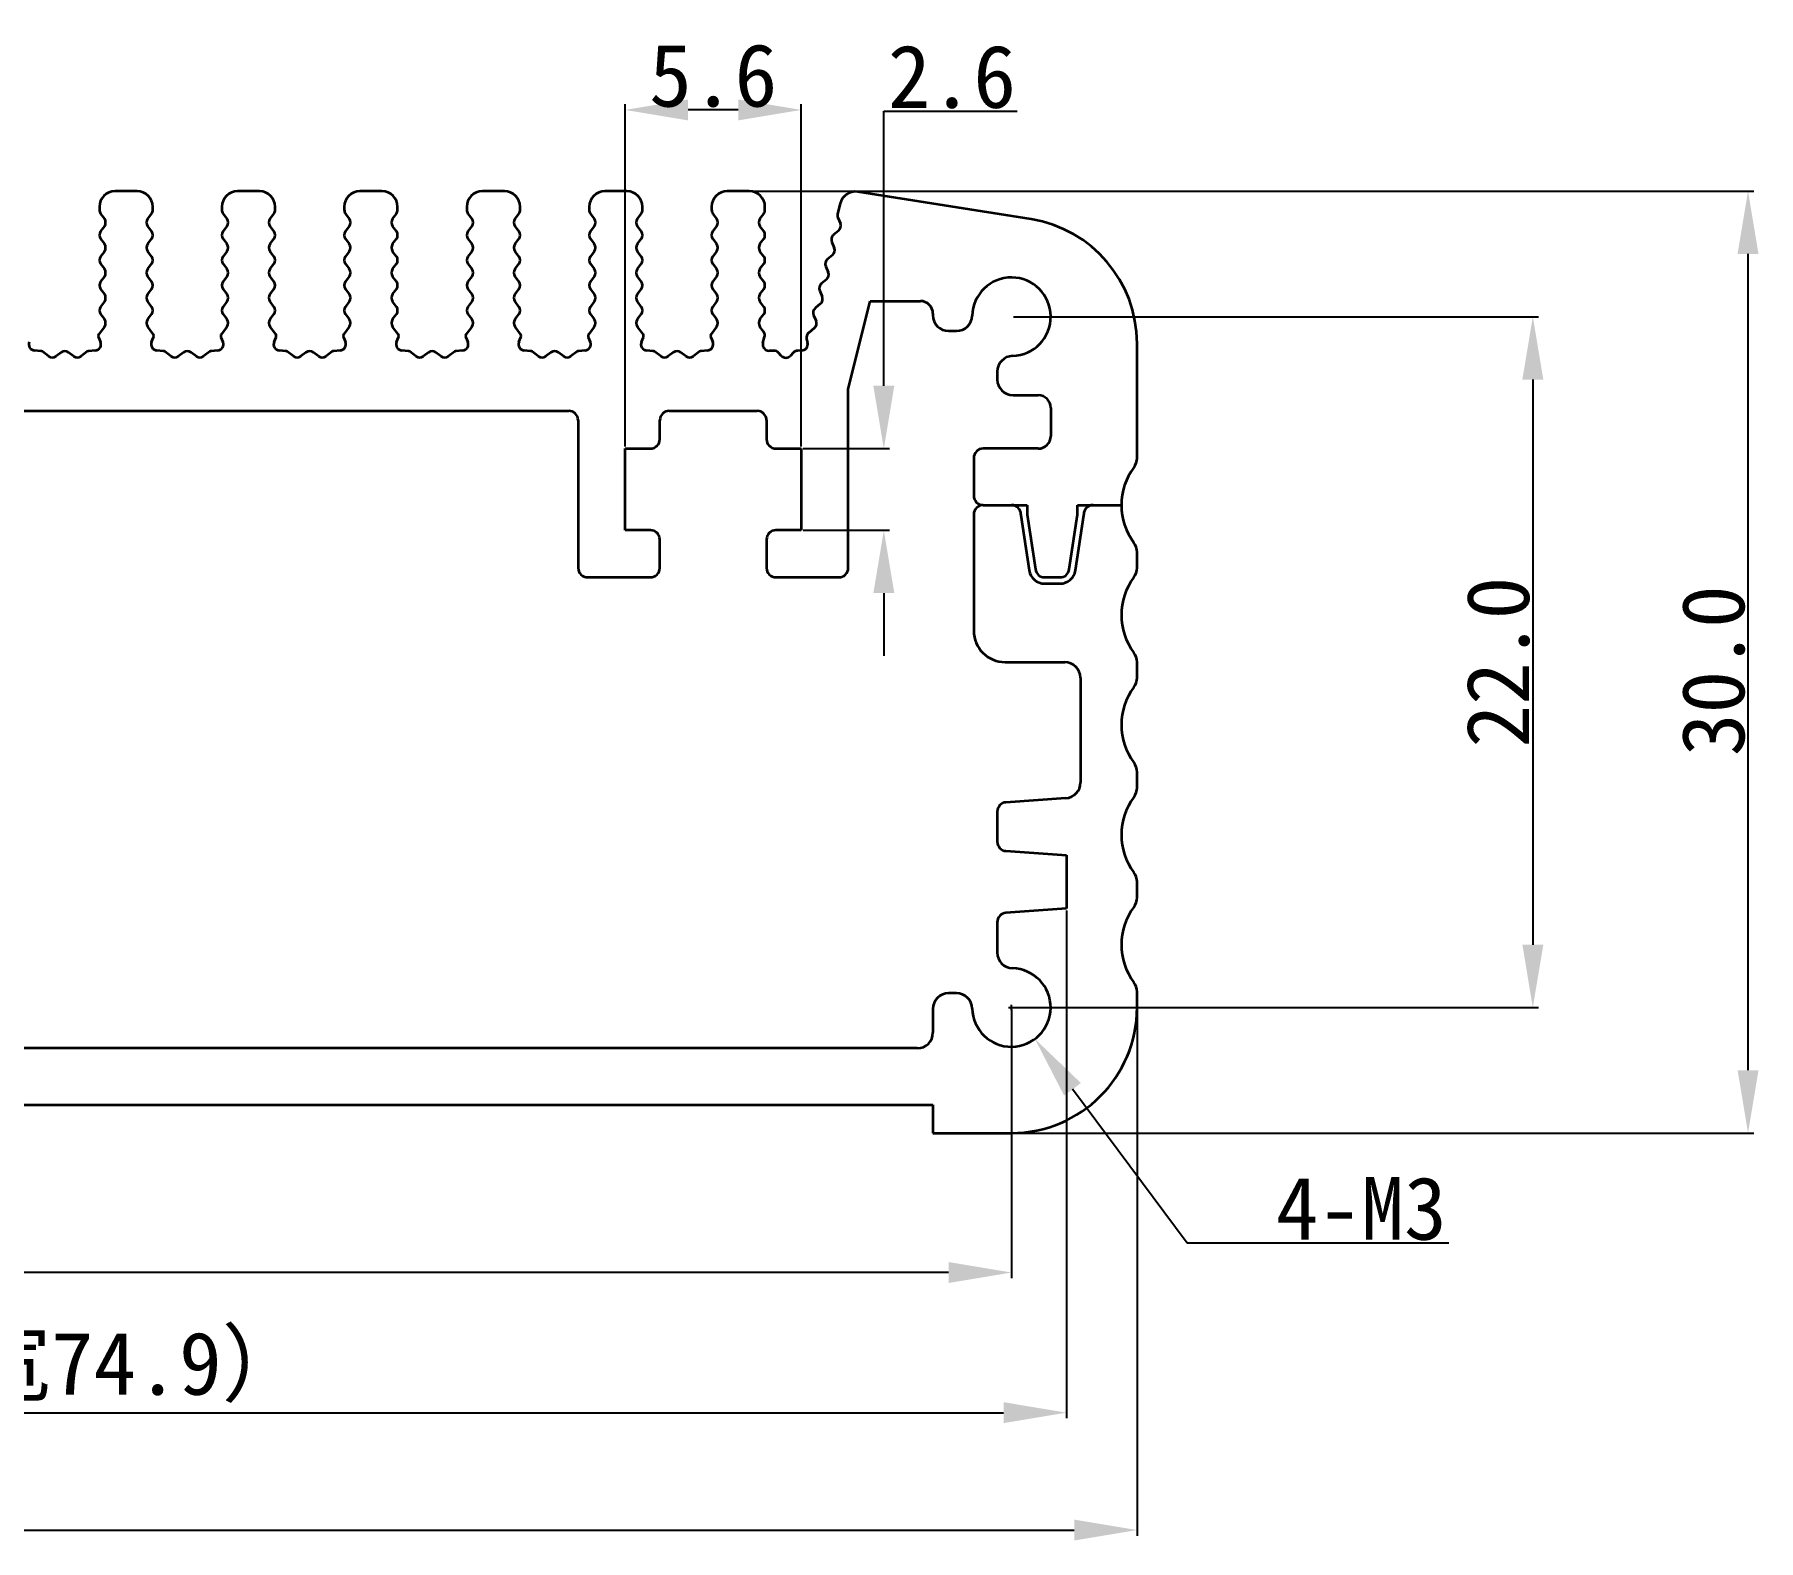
# Model space of a CAD drawing. Header units: inches. Extents: x -10 to 100, y -13 to 35.
# Drawn here: x 44.9 to 99.8, y -13 to 35 of the extents above; entities that cross this region are included whole.
import ezdxf

# ---------------------------------------------------------------- set-up
doc = ezdxf.new("R2010")
doc.units = ezdxf.units.IN
doc.header["$MEASUREMENT"] = 0
doc.layers.add('1', color=30, linetype='Continuous')
doc.layers.add('Visible (ISO)', color=7, linetype='Continuous', lineweight=35)
doc.styles.get("Standard").update_dxf_attribs({"font": 'simhei.ttf'})
doc.dimstyles.get("Standard").update_dxf_attribs({"dimtxt": 2, "dimasz": 2, "dimexe": 0.18, "dimexo": 0.0625, "dimgap": 0.09, "dimtad": 1, "dimtoh": 1, "dimdec": 1, "dimzin": 0, "dimdsep": 46, "dimtxsty": 'Standard', "dimcen": 0.09, "dimadec": 0, "dimazin": 0, "dimtfac": 1, "dimtdec": 1, "dimtofl": 0, "dimtmove": 0, "dimatfit": 3, "dimfxl": 1, "dimtolj": 1, "dimtzin": 0, "dimarcsym": 0})

# ---------------------------------------------------------------- blocks, each defined once
blk = doc.blocks.new('*D1')
at = {"color": 0, "lineweight": -2}
for p, q in [((0, 3.938), (0, -12.822)), ((80, 3.938), (80, -12.822)), ((2, -12.642), (78, -12.642))]:
    blk.add_line(p, q, dxfattribs=at)
at = {"color": 0}
for points in [[(2, -12.309), (2, -12.976), (0, -12.642)], [(78, -12.309), (78, -12.976), (80, -12.642)]]:
    blk.add_solid(points, dxfattribs=at)
at = {"layer": 'Defpoints', "color": 0}
for p in [(0, 4), (80, 4), (80, -12.642)]:
    blk.add_point(p, dxfattribs=at)
at = {"color": 0, "insert": (40.165, -11.541), "char_height": 2, "attachment_point": 5}
blk.add_mtext('\\A1;80.0', dxfattribs=at)
blk = doc.blocks.new('*D2')
at = {"color": 0, "lineweight": -2}
for p, q in [((67.713, 30), (99.641, 30)), ((99.461, 2), (99.461, 28)), ((76.063, 0), (99.641, 0))]:
    blk.add_line(p, q, dxfattribs=at)
at = {"color": 0}
for points in [[(99.128, 28), (99.794, 28), (99.461, 30)], [(99.128, 2), (99.794, 2), (99.461, 0)]]:
    blk.add_solid(points, dxfattribs=at)
at = {"layer": 'Defpoints', "color": 0}
for p in [(67.65, 30), (99.461, 30), (76, 0)]:
    blk.add_point(p, dxfattribs=at)
at = {"color": 0, "insert": (98.36, 14.725), "char_height": 2, "attachment_point": 5, "rotation": 90}
blk.add_mtext('\\A1;30.0', dxfattribs=at)
blk = doc.blocks.new('*D4')
at = {"layer": '1', "color": 0, "lineweight": -2}
for p, q in [((2.25, 7.088), (2.25, -9.084)), ((77.75, 7.088), (77.75, -9.084)), ((4.25, -8.904), (75.75, -8.904))]:
    blk.add_line(p, q, dxfattribs=at)
at = {"layer": '1', "color": 0}
for points in [[(4.25, -8.57), (4.25, -9.237), (2.25, -8.904)], [(75.75, -8.57), (75.75, -9.237), (77.75, -8.904)]]:
    blk.add_solid(points, dxfattribs=at)
at = {"layer": 'Defpoints', "color": 0}
for p in [(2.25, 7.15), (77.75, 7.15), (77.75, -8.904)]:
    blk.add_point(p, dxfattribs=at)
at = {"layer": '1', "color": 0, "insert": (39.949, -7.465), "char_height": 2, "attachment_point": 5}
blk.add_mtext('\\A1;75.5（最大板宽74.9）', dxfattribs=at)
blk = doc.blocks.new('*D5')
at = {"color": 0, "lineweight": -2}
for p, q in [((75.91, 4), (76.09, 4)), ((76, 3.91), (76, 4.09)), ((81.598, -3.501), (77.944, 1.395)), ((89.93, -3.501), (81.598, -3.501))]:
    blk.add_line(p, q, dxfattribs=at)
at = {"color": 0}
blk.add_solid([(78.211, 1.595), (77.677, 1.196), (76.748, 2.998)], dxfattribs=at)
at = {"layer": 'Defpoints', "color": 0}
for p in [(76, 4), (76.748, 2.998)]:
    blk.add_point(p, dxfattribs=at)
at = {"color": 0, "insert": (87.143, -2.411), "char_height": 2, "attachment_point": 5}
blk.add_mtext('\\A1;4-M3', dxfattribs=at)
blk = doc.blocks.new('*D6')
at = {"color": 0, "lineweight": -2}
for p, q in [((71.935, 23.8), (71.935, 32.545)), ((71.935, 32.545), (76.183, 32.545)), ((69.363, 21.8), (72.115, 21.8)), ((69.363, 19.2), (72.115, 19.2)), ((71.935, 17.2), (71.935, 15.2))]:
    blk.add_line(p, q, dxfattribs=at)
at = {"color": 0}
for points in [[(71.602, 23.8), (72.269, 23.8), (71.935, 21.8)], [(71.602, 17.2), (72.269, 17.2), (71.935, 19.2)]]:
    blk.add_solid(points, dxfattribs=at)
at = {"layer": 'Defpoints', "color": 0}
for p in [(69.3, 21.8), (69.3, 19.2), (71.935, 19.2)]:
    blk.add_point(p, dxfattribs=at)
at = {"color": 0, "insert": (74.104, 33.635), "char_height": 2, "attachment_point": 5}
blk.add_mtext('\\A1;2.6', dxfattribs=at)
blk = doc.blocks.new('*D7')
at = {"color": 0, "lineweight": -2}
for p, q in [((63.7, 21.862), (63.7, 32.766)), ((67.3, 32.586), (65.7, 32.586)), ((69.3, 21.862), (69.3, 32.766))]:
    blk.add_line(p, q, dxfattribs=at)
at = {"color": 0}
for points in [[(65.7, 32.919), (65.7, 32.253), (63.7, 32.586)], [(67.3, 32.919), (67.3, 32.253), (69.3, 32.586)]]:
    blk.add_solid(points, dxfattribs=at)
at = {"layer": 'Defpoints', "color": 0}
for p in [(63.7, 32.586), (63.7, 21.8), (69.3, 21.8)]:
    blk.add_point(p, dxfattribs=at)
at = {"color": 0, "insert": (66.5, 33.676), "char_height": 2, "attachment_point": 5}
blk.add_mtext('\\A1;5.6', dxfattribs=at)
blk = doc.blocks.new('*D8')
at = {"color": 0, "lineweight": -2}
for p, q in [((76.063, 26), (92.786, 26)), ((92.606, 24), (92.606, 6)), ((76.063, 4), (92.786, 4))]:
    blk.add_line(p, q, dxfattribs=at)
at = {"color": 0}
for points in [[(92.273, 24), (92.94, 24), (92.606, 26)], [(92.273, 6), (92.94, 6), (92.606, 4)]]:
    blk.add_solid(points, dxfattribs=at)
at = {"layer": 'Defpoints', "color": 0}
for p in [(76, 26), (76, 4), (92.606, 4)]:
    blk.add_point(p, dxfattribs=at)
at = {"color": 0, "insert": (91.505, 15), "char_height": 2, "attachment_point": 5, "rotation": 90}
blk.add_mtext('\\A1;22.0', dxfattribs=at)
blk = doc.blocks.new('*D9')
at = {"color": 0, "lineweight": -2}
for p, q in [((4, 3.938), (4, -4.621)), ((76, 3.938), (76, -4.621)), ((74, -4.441), (6, -4.441))]:
    blk.add_line(p, q, dxfattribs=at)
at = {"color": 0}
for points in [[(6, -4.108), (6, -4.775), (4, -4.441)], [(74, -4.108), (74, -4.775), (76, -4.441)]]:
    blk.add_solid(points, dxfattribs=at)
at = {"layer": 'Defpoints', "color": 0}
for p in [(4, 4), (76, 4), (4, -4.441)]:
    blk.add_point(p, dxfattribs=at)
at = {"color": 0, "insert": (40, -3.34), "char_height": 2, "attachment_point": 5}
blk.add_mtext('\\A1;72.0', dxfattribs=at)

msp = doc.modelspace()

# ---------------------------------------------------------------- linework, layer by layer
at = {"layer": 'Visible (ISO)'}
for p, q in [((48.15, 30), (47.45, 30)), ((52.05, 30), (51.35, 30)), ((55.95, 30), (55.25, 30)), ((59.85, 30), (59.15, 30)), ((63.75, 30), (63.05, 30)), ((67.65, 30), (66.95, 30)), ((76.626, 29.102), (71.107, 29.976)), ((46.95, 29.5), (46.95, 29.4)), ((46.99, 29.28), (47.11, 29.12)), ((48.49, 29.12), (48.61, 29.28)), ((48.65, 29.4), (48.65, 29.5)), ((50.85, 29.5), (50.85, 29.4)), ((50.89, 29.28), (51.01, 29.12)), ((52.39, 29.12), (52.51, 29.28)), ((52.55, 29.4), (52.55, 29.5)), ((54.75, 29.5), (54.75, 29.4)), ((54.79, 29.28), (54.91, 29.12)), ((56.29, 29.12), (56.41, 29.28)), ((56.45, 29.4), (56.45, 29.5)), ((58.65, 29.5), (58.65, 29.4)), ((58.69, 29.28), (58.81, 29.12)), ((60.19, 29.12), (60.31, 29.28)), ((60.35, 29.4), (60.35, 29.5)), ((62.55, 29.5), (62.55, 29.4)), ((62.59, 29.28), (62.71, 29.12)), ((64.09, 29.12), (64.21, 29.28)), ((64.25, 29.4), (64.25, 29.5)), ((66.45, 29.5), (66.45, 29.4)), ((66.49, 29.28), (66.61, 29.12)), ((67.99, 29.12), (68.11, 29.28)), ((68.15, 29.4), (68.15, 29.5)), ((70.543, 29.604), (70.463, 29.281)), ((70.473, 29.155), (70.551, 28.971)), ((47.11, 28.88), (46.99, 28.72)), ((48.61, 28.72), (48.49, 28.88)), ((51.01, 28.88), (50.89, 28.72)), ((52.51, 28.72), (52.39, 28.88)), ((54.91, 28.88), (54.79, 28.72)), ((56.41, 28.72), (56.29, 28.88)), ((58.81, 28.88), (58.69, 28.72)), ((60.31, 28.72), (60.19, 28.88)), ((62.71, 28.88), (62.59, 28.72)), ((64.21, 28.72), (64.09, 28.88)), ((66.61, 28.88), (66.49, 28.72)), ((68.11, 28.72), (67.99, 28.88)), ((70.492, 28.738), (70.337, 28.612)), ((46.99, 28.48), (47.11, 28.32)), ((47.11, 28.08), (46.99, 27.92)), ((48.49, 28.32), (48.61, 28.48)), ((48.61, 27.92), (48.49, 28.08)), ((50.89, 28.48), (51.01, 28.32)), ((51.01, 28.08), (50.89, 27.92)), ((52.39, 28.32), (52.51, 28.48)), ((52.51, 27.92), (52.39, 28.08)), ((54.79, 28.48), (54.91, 28.32)), ((54.91, 28.08), (54.79, 27.92)), ((56.29, 28.32), (56.41, 28.48)), ((56.41, 27.92), (56.29, 28.08)), ((58.69, 28.48), (58.81, 28.32)), ((58.81, 28.08), (58.69, 27.92)), ((60.19, 28.32), (60.31, 28.48)), ((60.31, 27.92), (60.19, 28.08)), ((62.59, 28.48), (62.71, 28.32)), ((62.71, 28.08), (62.59, 27.92)), ((64.09, 28.32), (64.21, 28.48)), ((64.21, 27.92), (64.09, 28.08)), ((66.49, 28.48), (66.61, 28.32)), ((66.61, 28.08), (66.49, 27.92)), ((67.99, 28.32), (68.11, 28.48)), ((68.11, 27.92), (67.99, 28.08)), ((70.279, 28.379), (70.357, 28.195)), ((46.99, 27.68), (47.11, 27.52)), ((48.49, 27.52), (48.61, 27.68)), ((50.89, 27.68), (51.01, 27.52)), ((52.39, 27.52), (52.51, 27.68)), ((54.79, 27.68), (54.91, 27.52)), ((56.29, 27.52), (56.41, 27.68)), ((58.69, 27.68), (58.81, 27.52)), ((60.19, 27.52), (60.31, 27.68)), ((62.59, 27.68), (62.71, 27.52)), ((64.09, 27.52), (64.21, 27.68)), ((66.49, 27.68), (66.61, 27.52)), ((67.99, 27.52), (68.11, 27.68)), ((70.086, 27.603), (70.163, 27.418)), ((70.299, 27.962), (70.144, 27.835)), ((47.11, 27.28), (46.99, 27.12)), ((48.61, 27.12), (48.49, 27.28)), ((51.01, 27.28), (50.89, 27.12)), ((52.51, 27.12), (52.39, 27.28)), ((54.91, 27.28), (54.79, 27.12)), ((56.41, 27.12), (56.29, 27.28)), ((58.81, 27.28), (58.69, 27.12)), ((60.31, 27.12), (60.19, 27.28)), ((62.71, 27.28), (62.59, 27.12)), ((64.21, 27.12), (64.09, 27.28)), ((66.61, 27.28), (66.49, 27.12)), ((68.11, 27.12), (67.99, 27.28)), ((70.105, 27.185), (69.95, 27.059)), ((46.99, 26.88), (47.11, 26.72)), ((47.11, 26.48), (46.99, 26.32)), ((48.49, 26.72), (48.61, 26.88)), ((48.61, 26.32), (48.49, 26.48)), ((50.89, 26.88), (51.01, 26.72)), ((51.01, 26.48), (50.89, 26.32)), ((52.39, 26.72), (52.51, 26.88)), ((52.51, 26.32), (52.39, 26.48)), ((54.79, 26.88), (54.91, 26.72)), ((54.91, 26.48), (54.79, 26.32)), ((56.29, 26.72), (56.41, 26.88)), ((56.41, 26.32), (56.29, 26.48)), ((58.69, 26.88), (58.81, 26.72)), ((58.81, 26.48), (58.69, 26.32)), ((60.19, 26.72), (60.31, 26.88)), ((60.31, 26.32), (60.19, 26.48)), ((62.59, 26.88), (62.71, 26.72)), ((62.71, 26.48), (62.59, 26.32)), ((64.09, 26.72), (64.21, 26.88)), ((64.21, 26.32), (64.09, 26.48)), ((66.49, 26.88), (66.61, 26.72)), ((66.61, 26.48), (66.49, 26.32)), ((67.99, 26.72), (68.11, 26.88)), ((68.11, 26.32), (67.99, 26.48)), ((69.912, 26.409), (69.757, 26.283)), ((69.892, 26.826), (69.97, 26.642)), ((70.8, 23.692), (71.5, 26.5)), ((71.5, 26.5), (73.1, 26.5)), ((46.99, 26.08), (47.11, 25.92)), ((48.49, 25.92), (48.61, 26.08)), ((50.89, 26.08), (51.01, 25.92)), ((52.39, 25.92), (52.51, 26.08)), ((54.79, 26.08), (54.91, 25.92)), ((56.29, 25.92), (56.41, 26.08)), ((58.69, 26.08), (58.81, 25.92)), ((60.19, 25.92), (60.31, 26.08)), ((62.59, 26.08), (62.71, 25.92)), ((64.09, 25.92), (64.21, 26.08)), ((66.49, 26.08), (66.61, 25.92)), ((67.99, 25.92), (68.11, 26.08)), ((69.699, 26.05), (69.776, 25.866)), ((73.5, 26.1), (73.5, 26.046)), ((46.923, 25.347), (46.985, 25.2)), ((47.11, 25.68), (46.935, 25.446)), ((48.665, 25.446), (48.49, 25.68)), ((48.615, 25.2), (48.677, 25.347)), ((50.823, 25.347), (50.885, 25.2)), ((51.01, 25.68), (50.835, 25.446)), ((52.565, 25.446), (52.39, 25.68)), ((52.515, 25.2), (52.577, 25.347)), ((54.723, 25.347), (54.785, 25.2)), ((54.91, 25.68), (54.735, 25.446)), ((56.465, 25.446), (56.29, 25.68)), ((56.415, 25.2), (56.477, 25.347)), ((58.623, 25.347), (58.685, 25.2)), ((58.81, 25.68), (58.635, 25.446)), ((60.365, 25.446), (60.19, 25.68)), ((60.315, 25.2), (60.377, 25.347)), ((62.523, 25.347), (62.585, 25.2)), ((62.71, 25.68), (62.535, 25.446)), ((64.265, 25.446), (64.09, 25.68)), ((64.215, 25.2), (64.277, 25.347)), ((66.423, 25.347), (66.485, 25.2)), ((66.61, 25.68), (66.435, 25.446)), ((68.105, 25.527), (67.99, 25.68)), ((68.086, 25.168), (68.137, 25.354)), ((69.477, 25.289), (69.505, 25.175)), ((69.718, 25.633), (69.545, 25.492)), ((74, 25.546), (74.251, 25.546)), ((45.082, 24.906), (44.883, 24.922)), ((45.33, 24.74), (45.134, 24.887)), ((45.73, 24.86), (45.57, 24.74)), ((46.13, 24.74), (45.97, 24.86)), ((46.566, 24.887), (46.37, 24.74)), ((46.817, 24.922), (46.618, 24.906)), ((48.982, 24.906), (48.783, 24.922)), ((49.23, 24.74), (49.034, 24.887)), ((49.63, 24.86), (49.47, 24.74)), ((50.03, 24.74), (49.87, 24.86)), ((50.466, 24.887), (50.27, 24.74)), ((50.717, 24.922), (50.518, 24.906)), ((52.882, 24.906), (52.683, 24.922)), ((53.13, 24.74), (52.934, 24.887)), ((53.53, 24.86), (53.37, 24.74)), ((53.93, 24.74), (53.77, 24.86)), ((54.366, 24.887), (54.17, 24.74)), ((54.617, 24.922), (54.418, 24.906)), ((56.782, 24.906), (56.583, 24.922)), ((57.03, 24.74), (56.834, 24.887)), ((57.43, 24.86), (57.27, 24.74)), ((57.83, 24.74), (57.67, 24.86)), ((58.266, 24.887), (58.07, 24.74)), ((58.517, 24.922), (58.318, 24.906)), ((60.682, 24.906), (60.483, 24.922)), ((60.93, 24.74), (60.734, 24.887)), ((61.33, 24.86), (61.17, 24.74)), ((61.73, 24.74), (61.57, 24.86)), ((62.166, 24.887), (61.97, 24.74)), ((62.417, 24.922), (62.218, 24.906)), ((64.582, 24.906), (64.383, 24.922)), ((64.83, 24.74), (64.634, 24.887)), ((65.23, 24.86), (65.07, 24.74)), ((65.63, 24.74), (65.47, 24.86)), ((66.066, 24.887), (65.87, 24.74)), ((66.317, 24.922), (66.118, 24.906)), ((68.432, 24.916), (68.28, 24.915)), ((68.668, 24.758), (68.581, 24.852)), ((69.049, 24.852), (68.962, 24.758)), ((69.309, 24.927), (69.198, 24.916)), ((80, 21.5), (80, 25.152)), ((75.55, 24.251), (75.55, 24)), ((70.8, 18), (70.8, 23.692)), ((76.05, 23.5), (76.85, 23.5)), ((77.25, 23.1), (77.25, 22.2)), ((18.1, 23), (61.9, 23)), ((62.2, 22.7), (62.2, 18)), ((64.8, 22.1), (64.8, 22.7)), ((65.1, 23), (67.9, 23)), ((68.2, 22.7), (68.2, 22.1)), ((63.7, 19.2), (63.7, 21.8)), ((63.7, 21.8), (64.5, 21.8)), ((68.5, 21.8), (69.3, 21.8)), ((69.3, 21.8), (69.3, 19.2)), ((74.8, 21.5), (74.8, 20.3)), ((76.85, 21.8), (75.1, 21.8)), ((75.1, 20), (76.5, 20)), ((75.1, 20), (76, 20)), ((76.5, 20), (76.5, 19.7)), ((78.1, 19.7), (78.1, 20)), ((78.1, 20), (79.5, 20)), ((78.6, 20), (79.5, 20)), ((74.8, 19.7), (74.8, 16)), ((76.3, 19.7), (76.3, 19.685)), ((76.3, 19.685), (76.564, 17.926)), ((76.5, 19.7), (76.762, 17.955)), ((77.838, 17.955), (78.1, 19.7)), ((78.036, 17.926), (78.3, 19.685)), ((78.3, 19.685), (78.3, 19.7)), ((64.5, 19.2), (63.7, 19.2)), ((64.8, 18), (64.8, 18.9)), ((68.2, 18.9), (68.2, 18)), ((69.3, 19.2), (68.5, 19.2)), ((80, 18), (80, 18.5)), ((62.5, 17.7), (64.5, 17.7)), ((68.5, 17.7), (70.5, 17.7)), ((77.058, 17.7), (77.542, 17.7)), ((77.058, 17.5), (77.542, 17.5)), ((75.8, 15), (77.7, 15)), ((80, 14.5), (80, 15)), ((78.2, 14.5), (78.2, 11.165)), ((80, 11), (80, 11.5)), ((77.735, 10.666), (75.825, 10.533)), ((75.546, 10.234), (75.546, 9.284)), ((75.825, 8.985), (77.75, 8.85)), ((77.75, 8.85), (77.75, 7.15)), ((80, 7.5), (80, 8)), ((77.75, 7.15), (75.825, 7.015)), ((75.546, 6.716), (75.546, 5.749)), ((74.251, 4.454), (74, 4.454)), ((80, 4), (80, 4.5)), ((73.5, 3.954), (73.5, 3.2)), ((73, 2.7), (7, 2.7)), ((6.5, 0.9), (73.5, 0.9)), ((73.5, 0.9), (73.5, 0)), ((73.5, 0), (76, 0))]:
    msp.add_line(p, q, dxfattribs=at)
for centre, radius, start, end in [((47.45, 29.5), 0.5, 90, 180), ((48.15, 29.5), 0.5, 0, 90), ((51.35, 29.5), 0.5, 90, 180), ((52.05, 29.5), 0.5, 0, 90), ((55.25, 29.5), 0.5, 90, 180), ((55.95, 29.5), 0.5, 0, 90), ((59.15, 29.5), 0.5, 90, 180), ((59.85, 29.5), 0.5, 360, 90), ((63.05, 29.5), 0.5, 90, 180), ((63.75, 29.5), 0.5, 0, 90), ((66.95, 29.5), 0.5, 90, 180), ((67.65, 29.5), 0.5, 360, 90), ((71.029, 29.483), 0.5, 81, 166), ((47.15, 29.4), 0.2, 180, 216.8699), ((46.95, 29), 0.2, 323.1301, 36.8699), ((48.65, 29), 0.2, 143.1301, 216.8699), ((48.45, 29.4), 0.2, 323.1301, 0), ((51.05, 29.4), 0.2, 180, 216.8699), ((50.85, 29), 0.2, 323.1301, 36.8699), ((52.55, 29), 0.2, 143.1301, 216.8699), ((52.35, 29.4), 0.2, 323.1301, 0), ((54.95, 29.4), 0.2, 180, 216.8699), ((54.75, 29), 0.2, 323.1301, 36.8699), ((56.45, 29), 0.2, 143.1301, 216.8699), ((56.25, 29.4), 0.2, 323.1301, 0), ((58.85, 29.4), 0.2, 180, 216.8699), ((58.65, 29), 0.2, 323.1301, 36.8699), ((60.35, 29), 0.2, 143.1301, 216.8699), ((60.15, 29.4), 0.2, 323.1301, 0), ((62.75, 29.4), 0.2, 180, 216.8699), ((62.55, 29), 0.2, 323.1301, 36.8699), ((64.25, 29), 0.2, 143.1301, 216.8699), ((64.05, 29.4), 0.2, 323.1301, 0), ((66.65, 29.4), 0.2, 180, 216.8699), ((66.45, 29), 0.2, 323.1301, 36.8699), ((68.15, 29), 0.2, 143.1301, 216.8699), ((67.95, 29.4), 0.2, 323.1301, 0), ((70.657, 29.233), 0.2, 166, 202.8699), ((47.15, 28.6), 0.2, 143.1301, 216.8699), ((48.45, 28.6), 0.2, 323.1301, 36.8699), ((51.05, 28.6), 0.2, 143.1301, 216.8699), ((52.35, 28.6), 0.2, 323.1301, 36.8699), ((54.95, 28.6), 0.2, 143.1301, 216.8699), ((56.25, 28.6), 0.2, 323.1301, 36.8699), ((58.85, 28.6), 0.2, 143.1301, 216.8699), ((60.15, 28.6), 0.2, 323.1301, 36.8699), ((62.75, 28.6), 0.2, 143.1301, 216.8699), ((64.05, 28.6), 0.2, 323.1301, 36.8699), ((66.65, 28.6), 0.2, 143.1301, 216.8699), ((67.95, 28.6), 0.2, 323.1301, 36.8699), ((70.464, 28.457), 0.2, 129.1301, 202.8699), ((70.366, 28.893), 0.2, 309.1301, 22.8699), ((76, 25.152), 4, 360, 81), ((46.95, 28.2), 0.2, 323.1301, 36.8699), ((48.65, 28.2), 0.2, 143.1301, 216.8699), ((50.85, 28.2), 0.2, 323.1301, 36.8699), ((52.55, 28.2), 0.2, 143.1301, 216.8699), ((54.75, 28.2), 0.2, 323.1301, 36.8699), ((56.45, 28.2), 0.2, 143.1301, 216.8699), ((58.65, 28.2), 0.2, 323.1301, 36.8699), ((60.35, 28.2), 0.2, 143.1301, 216.8699), ((62.55, 28.2), 0.2, 323.1301, 36.8699), ((64.25, 28.2), 0.2, 143.1301, 216.8699), ((66.45, 28.2), 0.2, 323.1301, 36.8699), ((68.15, 28.2), 0.2, 143.1301, 216.8699), ((70.173, 28.117), 0.2, 309.1301, 22.8699), ((47.15, 27.8), 0.2, 143.1301, 216.8699), ((46.95, 27.4), 0.2, 323.1301, 36.8699), ((48.65, 27.4), 0.2, 143.1301, 216.8699), ((48.45, 27.8), 0.2, 323.1301, 36.8699), ((51.05, 27.8), 0.2, 143.1301, 216.8699), ((50.85, 27.4), 0.2, 323.1301, 36.8699), ((52.55, 27.4), 0.2, 143.1301, 216.8699), ((52.35, 27.8), 0.2, 323.1301, 36.8699), ((54.95, 27.8), 0.2, 143.1301, 216.8699), ((54.75, 27.4), 0.2, 323.1301, 36.8699), ((56.45, 27.4), 0.2, 143.1301, 216.8699), ((56.25, 27.8), 0.2, 323.1301, 36.8699), ((58.85, 27.8), 0.2, 143.1301, 216.8699), ((58.65, 27.4), 0.2, 323.1301, 36.8699), ((60.35, 27.4), 0.2, 143.1301, 216.8699), ((60.15, 27.8), 0.2, 323.1301, 36.8699), ((62.75, 27.8), 0.2, 143.1301, 216.8699), ((62.55, 27.4), 0.2, 323.1301, 36.8699), ((64.25, 27.4), 0.2, 143.1301, 216.8699), ((64.05, 27.8), 0.2, 323.1301, 36.8699), ((66.65, 27.8), 0.2, 143.1301, 216.8699), ((66.45, 27.4), 0.2, 323.1301, 36.8699), ((68.15, 27.4), 0.2, 143.1301, 216.8699), ((67.95, 27.8), 0.2, 323.1301, 36.8699), ((70.27, 27.68), 0.2, 129.1301, 202.8699), ((47.15, 27), 0.2, 143.1301, 216.8699), ((48.45, 27), 0.2, 323.1301, 36.8699), ((51.05, 27), 0.2, 143.1301, 216.8699), ((52.35, 27), 0.2, 323.1301, 36.8699), ((54.95, 27), 0.2, 143.1301, 216.8699), ((56.25, 27), 0.2, 323.1301, 36.8699), ((58.85, 27), 0.2, 143.1301, 216.8699), ((60.15, 27), 0.2, 323.1301, 36.8699), ((62.75, 27), 0.2, 143.1301, 216.8699), ((64.05, 27), 0.2, 323.1301, 36.8699), ((66.65, 27), 0.2, 143.1301, 216.8699), ((67.95, 27), 0.2, 323.1301, 36.8699), ((70.076, 26.904), 0.2, 129.1301, 202.8699), ((69.979, 27.341), 0.2, 309.1301, 22.8699), ((76, 26), 1.25, 271.6372, 178.4875), ((46.95, 26.6), 0.2, 323.1301, 36.8699), ((48.65, 26.6), 0.2, 143.1301, 216.8699), ((50.85, 26.6), 0.2, 323.1301, 36.8699), ((52.55, 26.6), 0.2, 143.1301, 216.8699), ((54.75, 26.6), 0.2, 323.1301, 36.8699), ((56.45, 26.6), 0.2, 143.1301, 216.8699), ((58.65, 26.6), 0.2, 323.1301, 36.8699), ((60.35, 26.6), 0.2, 143.1301, 216.8699), ((62.55, 26.6), 0.2, 323.1301, 36.8699), ((64.25, 26.6), 0.2, 143.1301, 216.8699), ((66.45, 26.6), 0.2, 323.1301, 36.8699), ((68.15, 26.6), 0.2, 143.1301, 216.8699), ((69.786, 26.564), 0.2, 309.1301, 22.8699), ((73.1, 26.1), 0.4, 0, 90), ((47.15, 26.2), 0.2, 143.1301, 216.8699), ((46.95, 25.8), 0.2, 323.1301, 36.8699), ((48.65, 25.8), 0.2, 143.1301, 216.8699), ((48.45, 26.2), 0.2, 323.1301, 36.8699), ((51.05, 26.2), 0.2, 143.1301, 216.8699), ((50.85, 25.8), 0.2, 323.1301, 36.8699), ((52.55, 25.8), 0.2, 143.1301, 216.8699), ((52.35, 26.2), 0.2, 323.1301, 36.8699), ((54.95, 26.2), 0.2, 143.1301, 216.8699), ((54.75, 25.8), 0.2, 323.1301, 36.8699), ((56.45, 25.8), 0.2, 143.1301, 216.8699), ((56.25, 26.2), 0.2, 323.1301, 36.8699), ((58.85, 26.2), 0.2, 143.1301, 216.8699), ((58.65, 25.8), 0.2, 323.1301, 36.8699), ((60.35, 25.8), 0.2, 143.1301, 216.8699), ((60.15, 26.2), 0.2, 323.1301, 36.8699), ((62.75, 26.2), 0.2, 143.1301, 216.8699), ((62.55, 25.8), 0.2, 323.1301, 36.8699), ((64.25, 25.8), 0.2, 143.1301, 216.8699), ((64.05, 26.2), 0.2, 323.1301, 36.8699), ((66.65, 26.2), 0.2, 143.1301, 216.8699), ((66.45, 25.8), 0.2, 323.1301, 36.8699), ((68.15, 25.8), 0.2, 143.1301, 216.8699), ((67.95, 26.2), 0.2, 323.1301, 36.8699), ((69.883, 26.128), 0.2, 129.1301, 202.8699), ((69.592, 25.788), 0.2, 309.1301, 22.8699), ((74, 26.046), 0.5, 180, 270), ((74.251, 26.046), 0.5, 270, 358.4875), ((47.015, 25.386), 0.1, 143.1301, 203.1068), ((48.585, 25.386), 0.1, 336.8932, 36.8699), ((50.915, 25.386), 0.1, 143.1301, 203.1068), ((52.485, 25.386), 0.1, 336.8932, 36.8699), ((54.815, 25.386), 0.1, 143.1301, 203.1068), ((56.385, 25.386), 0.1, 336.8932, 36.8699), ((58.715, 25.386), 0.1, 143.1301, 203.1068), ((60.285, 25.386), 0.1, 336.8932, 36.8699), ((62.615, 25.386), 0.1, 143.1301, 203.1068), ((64.185, 25.386), 0.1, 336.8932, 36.8699), ((66.515, 25.386), 0.1, 143.1301, 203.1068), ((67.945, 25.407), 0.2, 344.5412, 36.8699), ((69.671, 25.337), 0.2, 129.1301, 193.7728), ((44.899, 25.122), 0.2, 156.8932, 265.4165), ((45.074, 24.807), 0.1, 53.1301, 85.4165), ((45.45, 24.9), 0.2, 233.1301, 306.8699), ((45.85, 24.7), 0.2, 53.1301, 126.8699), ((46.25, 24.9), 0.2, 233.1301, 306.8699), ((46.626, 24.807), 0.1, 94.5835, 126.8699), ((46.801, 25.122), 0.2, 274.5835, 23.1068), ((48.799, 25.122), 0.2, 156.8932, 265.4165), ((48.974, 24.807), 0.1, 53.1301, 85.4165), ((49.35, 24.9), 0.2, 233.1301, 306.8699), ((49.75, 24.7), 0.2, 53.1301, 126.8699), ((50.15, 24.9), 0.2, 233.1301, 306.8699), ((50.526, 24.807), 0.1, 94.5835, 126.8699), ((50.701, 25.122), 0.2, 274.5835, 23.1068), ((52.699, 25.122), 0.2, 156.8932, 265.4165), ((52.874, 24.807), 0.1, 53.1301, 85.4165), ((53.25, 24.9), 0.2, 233.1301, 306.8699), ((53.65, 24.7), 0.2, 53.1301, 126.8699), ((54.05, 24.9), 0.2, 233.1301, 306.8699), ((54.426, 24.807), 0.1, 94.5835, 126.8699), ((54.601, 25.122), 0.2, 274.5835, 23.1068), ((56.599, 25.122), 0.2, 156.8932, 265.4165), ((56.774, 24.807), 0.1, 53.1301, 85.4165), ((57.15, 24.9), 0.2, 233.1301, 306.8699), ((57.55, 24.7), 0.2, 53.1301, 126.8699), ((57.95, 24.9), 0.2, 233.1301, 306.8699), ((58.326, 24.807), 0.1, 94.5835, 126.8699), ((58.501, 25.122), 0.2, 274.5835, 23.1068), ((60.499, 25.122), 0.2, 156.8932, 265.4165), ((60.674, 24.807), 0.1, 53.1301, 85.4165), ((61.05, 24.9), 0.2, 233.1301, 306.8699), ((61.45, 24.7), 0.2, 53.1301, 126.8699), ((61.85, 24.9), 0.2, 233.1301, 306.8699), ((62.226, 24.807), 0.1, 94.5835, 126.8699), ((62.401, 25.122), 0.2, 274.5835, 23.1068), ((64.399, 25.122), 0.2, 156.8932, 265.4165), ((64.574, 24.807), 0.1, 53.1301, 85.4165), ((64.95, 24.9), 0.2, 233.1301, 306.8699), ((65.35, 24.7), 0.2, 53.1301, 126.8699), ((65.75, 24.9), 0.2, 233.1301, 306.8699), ((66.126, 24.807), 0.1, 94.5835, 126.8699), ((66.301, 25.122), 0.2, 274.5835, 23.1068), ((68.279, 25.115), 0.2, 164.5412, 270.4588), ((68.434, 24.716), 0.2, 42.8825, 90.4588), ((68.815, 24.894), 0.2, 222.8825, 317.1175), ((69.196, 24.716), 0.2, 89.5412, 137.1175), ((69.311, 25.127), 0.2, 269.5412, 13.7728), ((76.05, 24.251), 0.5, 91.6372, 180), ((76.05, 24), 0.5, 180, 270), ((76.85, 23.1), 0.4, 0, 90), ((61.9, 22.7), 0.3, 0, 90), ((65.1, 22.7), 0.3, 90, 180), ((67.9, 22.7), 0.3, 0, 90), ((64.5, 22.1), 0.3, 270, 0), ((68.5, 22.1), 0.3, 180, 270), ((76.85, 22.2), 0.4, 270, 0), ((75.1, 21.5), 0.3, 90, 180), ((79.5, 21.5), 0.5, 323.1301, 0), ((81.5, 20), 2, 143.1301, 180), ((75.1, 20.3), 0.3, 180, 270), ((75.1, 19.7), 0.3, 90, 180), ((76, 19.7), 0.3, 360, 90), ((78.6, 19.7), 0.3, 90, 180), ((81.5, 20), 2, 180, 216.8699), ((64.5, 18.9), 0.3, 0, 90), ((68.5, 18.9), 0.3, 90, 180), ((79.5, 18.5), 0.5, 360, 36.8699), ((62.5, 18), 0.3, 180, 270), ((64.5, 18), 0.3, 270, 0), ((68.5, 18), 0.3, 180, 270), ((70.5, 18), 0.3, 270, 0), ((77.058, 18), 0.5, 188.5308, 270), ((77.058, 18), 0.3, 188.5308, 270), ((77.542, 18), 0.3, 270, 351.4692), ((77.542, 18), 0.5, 270, 351.4692), ((81.5, 16.5), 2, 143.1301, 216.8699), ((79.5, 18), 0.5, 323.1301, 360), ((75.8, 16), 1, 180, 270), ((77.7, 14.5), 0.5, 0, 90), ((79.5, 15), 0.5, 360, 36.8699), ((79.5, 14.5), 0.5, 323.1301, 360), ((81.5, 13), 2, 143.1301, 216.8699), ((79.5, 11.5), 0.5, 360, 36.8699), ((77.7, 11.165), 0.5, 274, 360), ((79.5, 11), 0.5, 323.1301, 360), ((75.846, 10.234), 0.3, 94, 180), ((81.5, 9.5), 2, 143.1301, 216.8699), ((75.846, 9.284), 0.3, 180, 266), ((79.5, 8), 0.5, 360, 36.8699), ((81.5, 6), 2, 143.1301, 216.8699), ((79.5, 7.5), 0.5, 323.1301, 0), ((75.846, 6.716), 0.3, 94, 180), ((76.046, 5.749), 0.5, 180, 268.4875), ((76, 4), 1.25, 181.5125, 88.4875), ((74, 3.954), 0.5, 90, 180), ((74.251, 3.954), 0.5, 1.5125, 90), ((79.5, 4.5), 0.5, 0, 36.8699), ((76, 4), 4, 270, 0), ((73, 3.2), 0.5, 270, 360)]:
    msp.add_arc(centre, radius, start, end, dxfattribs=at)

# ---------------------------------------------------------------- dimensions: what is measured, and where the dimension line sits
dim = msp.add_linear_dim(base=(63.7, 32.586), p1=(69.3, 21.8), p2=(63.7, 21.8), angle=0, dimstyle='Standard')
dim.commit()
dim.dimension.update_dxf_attribs({"geometry": '*D7', "text_midpoint": (66.5, 33.676)})
for base, p1, p2, angle, picture, middle, dimtype in [((71.935, 19.2), (69.3, 21.8), (69.3, 19.2), 270, '*D6', (74.104, 32.545), 161), ((99.461, 30), (76, 0), (67.65, 30), 90, '*D2', (99.461, 14.725), 160), ((80, -12.642), (0, 4), (80, 4), 360, '*D1', (40.165, -12.642), 160)]:
    dim = msp.add_linear_dim(base=base, p1=p1, p2=p2, angle=angle, dimstyle='Standard')
    dim.commit()
    dim.dimension.update_dxf_attribs({"geometry": picture, "text_midpoint": middle, "dimtype": dimtype})
dim = msp.add_aligned_dim(p1=(76, 26), p2=(76, 4), distance=16.606, dimstyle='Standard')
dim.commit()
dim.dimension.update_dxf_attribs({"geometry": '*D8', "text_midpoint": (91.505, 15)})
dim = msp.add_linear_dim(base=(4, -4.441), p1=(76, 4), p2=(4, 4), dimstyle='Standard')
dim.commit()
dim.dimension.update_dxf_attribs({"geometry": '*D9', "text_midpoint": (40, -3.34)})
dim = msp.add_radius_dim(center=(76, 4), mpoint=(76.748, 2.998), text='4-M3', dimstyle='Standard')
dim.commit()
dim.dimension.update_dxf_attribs({"geometry": '*D5', "text_midpoint": (87.143, -3.501), "dimtype": 164})
at = {"layer": '1'}
dim = msp.add_linear_dim(base=(77.75, -8.904), p1=(2.25, 7.15), p2=(77.75, 7.15), text='<>（最大板宽74.9）', dimstyle='Standard', dxfattribs=at)
dim.commit()
dim.dimension.update_dxf_attribs({"geometry": '*D4', "text_midpoint": (39.949, -8.904), "dimtype": 160})

doc.saveas('drawing.dxf')
